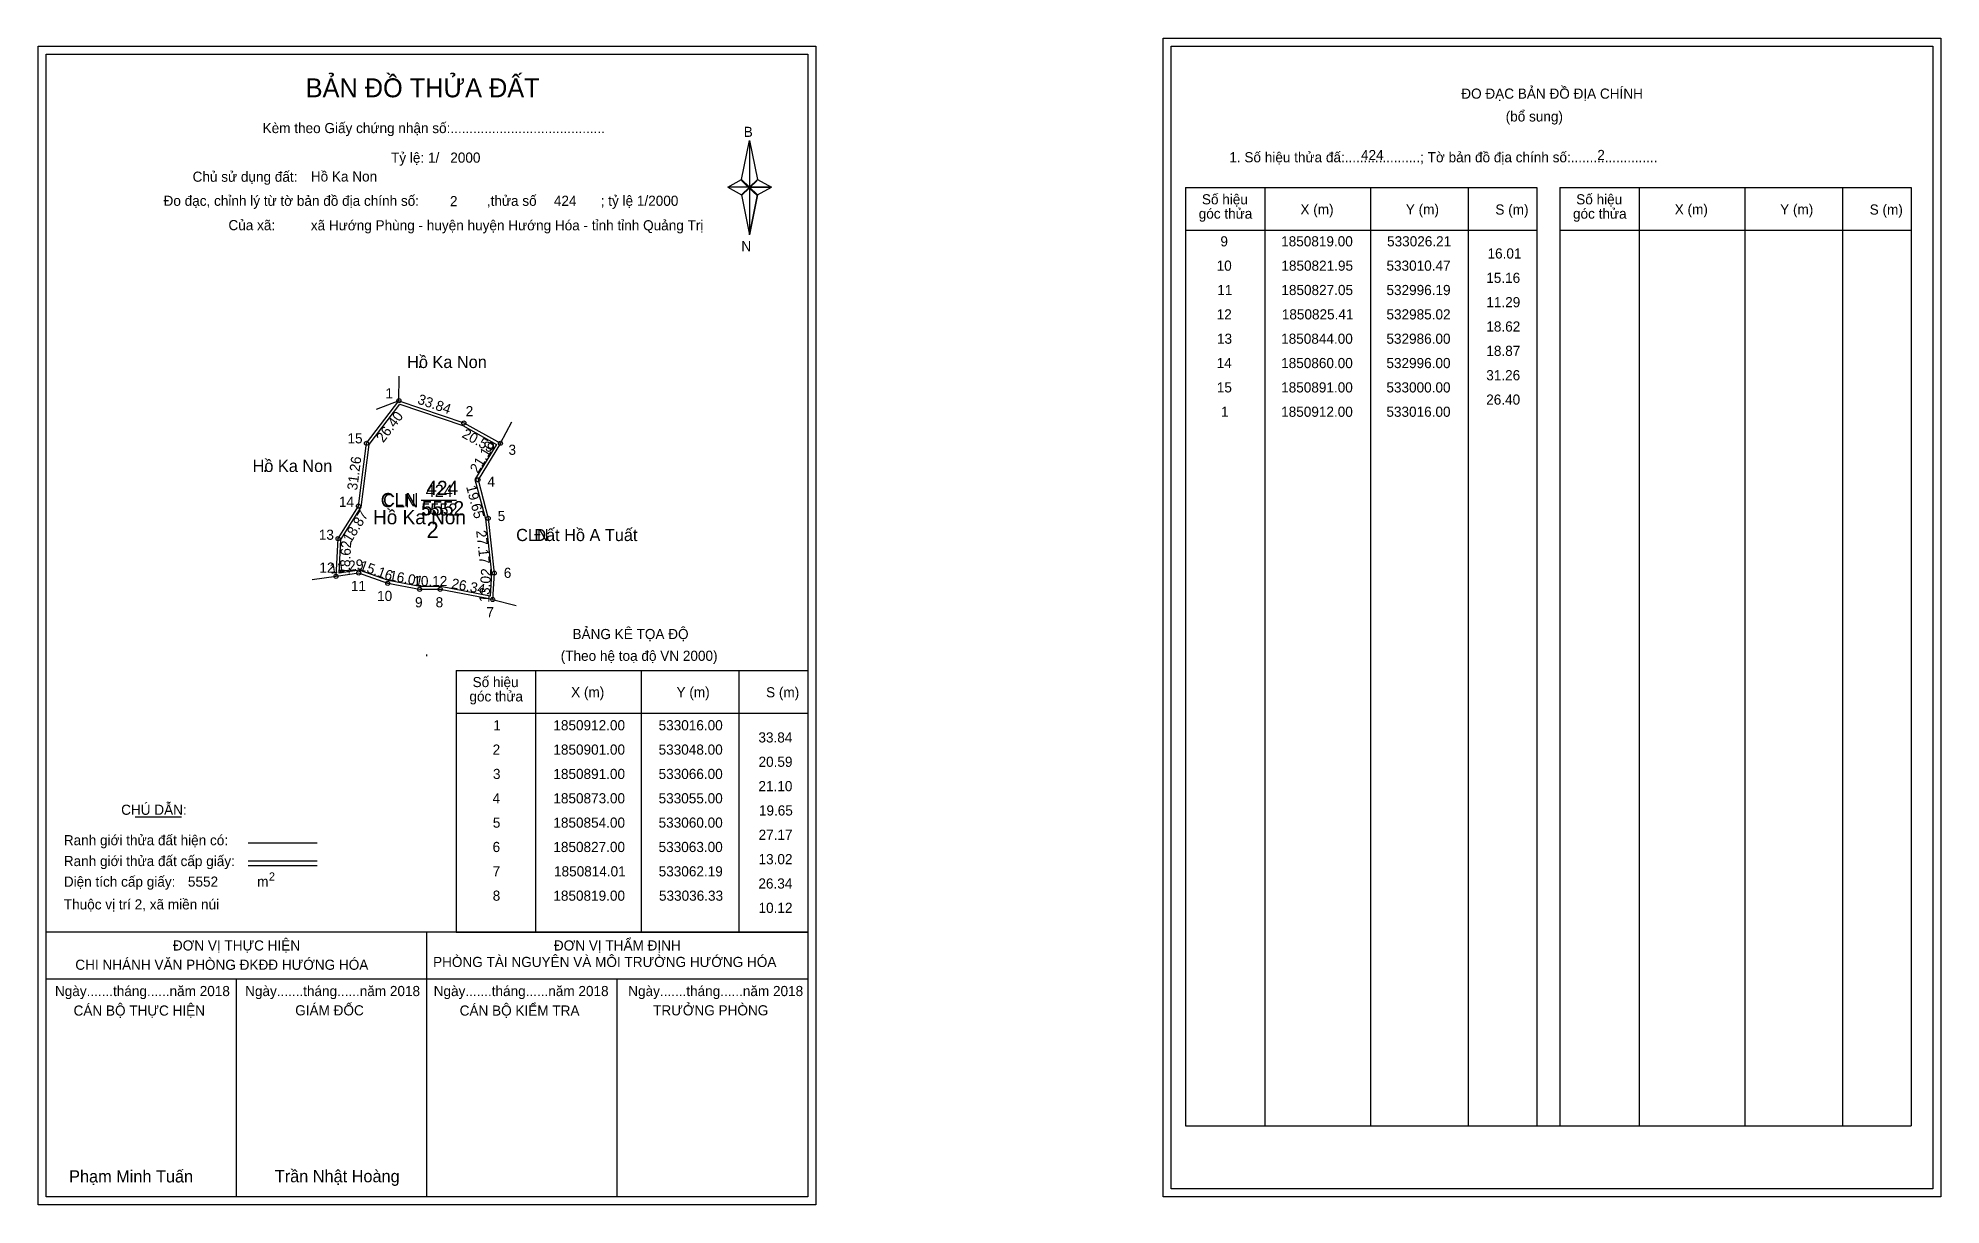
# Model space of a CAD drawing. Extents: x 532838 to 533776, y 1850516 to 1851091.
import ezdxf

# ---------------------------------------------------------------- set-up
doc = ezdxf.new("R2010")
doc.units = 0
for name, color, linetype in [('Level 1', 7, 'Continuous'), ('Level 10', 7, 'Continuous'), ('Level 11', 7, 'Continuous'), ('Level 13', 7, 'Continuous'), ('Level 2', 7, 'Continuous'), ('Level 27', 7, 'Continuous'), ('Level 3', 7, 'Continuous'), ('Level 36', 7, 'Continuous'), ('Level 4', 7, 'Continuous'), ('Level 49', 7, 'Continuous'), ('Level 5', 7, 'Continuous'), ('Level 53', 7, 'Continuous'), ('Level 55', 7, 'Continuous'), ('Level 6', 7, 'Continuous'), ('Level 60', 7, 'Continuous'), ('Level 63', 7, 'Continuous'), ('Level 7', 7, 'Continuous'), ('Level 9', 7, 'Continuous')]:
    doc.layers.add(name, color=color, linetype=linetype)

msp = doc.modelspace()

# ---------------------------------------------------------------- linework, layer by layer
at = {"layer": 'Level 1'}
for p, q in [((533396.75, 1851086.73), (533396.75, 1851086.73)), ((532842.1, 1851082.73), (532842.1, 1851082.73)), ((533184.95, 1851020.97), (533188.88, 1851040.25)), ((533188.88, 1851040.25), (533188.88, 1851017.2)), ((533188.88, 1851040.25), (533192.82, 1851020.97)), ((533178.06, 1851017.2), (533184.95, 1851020.97)), ((533184.95, 1851020.97), (533188.88, 1851017.2)), ((533188.59, 1851016.76), (533184.95, 1851020.53)), ((533192.52, 1851020.53), (533188.59, 1851016.76)), ((533188.59, 1851016.76), (533192.52, 1851020.53)), ((533192.82, 1851020.97), (533188.88, 1851017.2)), ((533188.88, 1851017.2), (533184.95, 1851013.52)), ((533188.59, 1851016.76), (533184.95, 1851013.08)), ((533184.95, 1851013.08), (533188.59, 1851016.76)), ((533184.95, 1851013.52), (533188.88, 1850993.8)), ((533192.52, 1851013.08), (533188.59, 1851016.76)), ((533188.88, 1851017.2), (533188.88, 1850993.8)), ((533188.88, 1851017.2), (533199.7, 1851017.2)), ((533188.88, 1851017.2), (533192.82, 1851013.52)), ((533192.82, 1851013.52), (533188.88, 1850993.8)), ((533192.82, 1851013.52), (533199.7, 1851017.2)), ((533403.81, 1851017.02), (533577.02, 1851017.02)), ((533442.99, 1850554.49), (533442.99, 1851017.02)), ((533495.14, 1850554.49), (533495.14, 1851017.02)), ((533543.08, 1851017.02), (533543.08, 1850554.49)), ((533577.02, 1851017.02), (533577.02, 1850554.49)), ((533588.33, 1851017.02), (533761.53, 1851017.02)), ((533627.51, 1850554.49), (533627.51, 1851017.02)), ((533679.65, 1850554.49), (533679.65, 1851017.02)), ((533727.6, 1851017.02), (533727.6, 1850554.49)), ((533761.53, 1851017.02), (533761.53, 1850554.49)), ((533403.81, 1850995.97), (533577.02, 1850995.97)), ((533588.33, 1850995.97), (533761.53, 1850995.97)), ((533044.29, 1850779.08), (533217.49, 1850779.08)), ((533083.47, 1850650.03), (533083.47, 1850779.08)), ((533135.61, 1850650.03), (533135.61, 1850779.08)), ((533183.56, 1850779.08), (533183.56, 1850650.03)), ((533044.29, 1850758.02), (533217.49, 1850758.02)), ((532885.94, 1850706.86), (532908.74, 1850706.86)), ((532941.67, 1850694.05), (532975.69, 1850694.05)), ((532941.67, 1850685.16), (532975.69, 1850685.16)), ((532941.67, 1850682.97), (532975.69, 1850682.97)), ((533055.76, 1850650.03), (532842.1, 1850650.03)), ((533217.49, 1850650.03), (533007.81, 1850650.03)), ((533029.8, 1850519.58), (533029.8, 1850650.03)), ((533044.29, 1850650.02), (533217.49, 1850650.02)), ((533217.5, 1850626.93), (532842.1, 1850626.93)), ((532935.95, 1850519.58), (532935.95, 1850626.93)), ((533123.65, 1850519.58), (533123.65, 1850626.93)), ((533403.81, 1850554.49), (533761.53, 1850554.49)), ((533772.15, 1850523.58), (533772.15, 1850523.58)), ((533217.49, 1850519.58), (533217.49, 1850519.58))]:
    msp.add_line(p, q, dxfattribs=at)
for points in [[(533184.95, 1851020.97), (533188.88, 1851040.25), (533188.88, 1851017.2)], [(533188.88, 1851017.2), (533192.82, 1851020.97), (533199.7, 1851017.2)], [(533178.06, 1851017.2), (533184.95, 1851013.52), (533188.88, 1851017.2)], [(533188.88, 1851017.2), (533188.88, 1850993.8), (533192.82, 1851013.52)]]:
    msp.add_lwpolyline(points, close=True, dxfattribs=at)
at = {"layer": 'Level 10'}
for p, q in [((533010.47, 1850821.95), (532996.19, 1850827.05)), ((533026.21, 1850819), (533010.47, 1850821.95))]:
    msp.add_line(p, q, dxfattribs=at)
for points in [[(532985.02, 1850825.41), (532986, 1850844), (532996, 1850860), (533000, 1850891), (533016, 1850912), (533048, 1850901), (533066, 1850891), (533055, 1850873), (533060, 1850854), (533063, 1850827), (533062.19, 1850814.01), (533036.33, 1850819), (533026.21, 1850819), (533010.47, 1850821.95), (532996.19, 1850827.05)], [(532986.51, 1850827.04), (532987.38, 1850843.56), (532997.35, 1850859.52), (533001.34, 1850890.45), (533016.5, 1850910.35), (533047.43, 1850899.72), (533064.04, 1850890.48), (533053.49, 1850873.22), (533058.62, 1850853.74), (533061.6, 1850826.97), (533060.89, 1850815.69), (533036.46, 1850820.4), (533026.34, 1850820.4), (533010.84, 1850823.31), (532996.33, 1850828.49)]]:
    msp.add_lwpolyline(points, close=True, dxfattribs=at)
at = {"layer": 'Level 11'}
for centre in [(533016, 1850912), (533048, 1850901), (533000, 1850891), (533066, 1850891), (533055, 1850873), (532996, 1850860), (533060, 1850854), (532986, 1850844), (532985.02, 1850825.41), (532985.02, 1850825.41), (532996.19, 1850827.05), (533010.47, 1850821.95), (533063, 1850827), (533026.21, 1850819), (533036.33, 1850819), (533062.19, 1850814.01)]:
    msp.add_circle(centre, 1, dxfattribs=at)
at = {"layer": 'Level 27'}
for p, q in [((533016, 1850912), (533016.19, 1850924)), ((533016, 1850912), (533004.85, 1850907.57)), ((533066, 1850891), (533071.69, 1850901.57)), ((532985.02, 1850825.41), (532973.15, 1850823.66)), ((533062.19, 1850814.01), (533073.83, 1850811.1))]:
    msp.add_line(p, q, dxfattribs=at)
at = {"layer": 'Level 3'}
for p, q in [((533403.81, 1851017.02), (533403.81, 1850554.49)), ((533588.33, 1851017.02), (533588.33, 1850554.49)), ((533044.29, 1850779.08), (533044.29, 1850650.03))]:
    msp.add_line(p, q, dxfattribs=at)
at = {"layer": 'Level 63'}
for points in [[(532838.1, 1851086.73), (533221.5, 1851086.73), (533221.5, 1850515.58), (532838.1, 1850515.58)], [(533392.75, 1851090.73), (533776.15, 1851090.73), (533776.15, 1850519.58), (533392.75, 1850519.58)], [(533396.75, 1851086.73), (533772.15, 1851086.73), (533772.15, 1850523.58), (533396.75, 1850523.58)], [(532842.1, 1851082.73), (533217.5, 1851082.73), (533217.5, 1850519.58), (532842.1, 1850519.58)]]:
    msp.add_lwpolyline(points, close=True, dxfattribs=at)
at = {"layer": 'Level 9'}
msp.add_line((533027.01, 1850863), (533044.39, 1850863), dxfattribs=at)

# ---------------------------------------------------------------- texts
at = {"layer": 'Level 1'}
for s, height, p in [('BẢN ĐỒ THỬA ĐẤT', 9.3313, (532970.03, 1851061.54)), ('ĐO ĐẠC BẢN ĐỒ ĐỊA CHÍNH', 5, (533539.7, 1851060.85)), ('Kèm theo Giấy chứng nhận số:.........................................', 5, (532948.8, 1851043.88)), ('B', 5, (533185.97, 1851042)), ('(bổ sung)', 5, (533561.58, 1851049.61)), ('1. Số hiệu thửa đấ:....................; Tờ bản đồ địa chính số:.......................', 5, (533425.36, 1851029.49)), ('Chủ sử dụng đất:', 5, (532914.28, 1851019.9)), ('Đo đạc, chỉnh lý từ tờ bản đồ địa chính số:                  ,thửa số                 ; tỷ lệ 1/2000', 5, (532899.96, 1851008.04)), ('Số hiệu', 5, (533411.84, 1851008.76)), ('X (m)', 5, (533460.41, 1851003.81)), ('Y (m)', 5, (533512.36, 1851003.81)), ('S (m)', 5, (533556.52, 1851003.71)), ('Số hiệu', 5, (533596.36, 1851008.76)), ('X (m)', 5, (533644.92, 1851003.81)), ('Y (m)', 5, (533696.88, 1851003.81)), ('S (m)', 5, (533741.03, 1851003.71)), ('Của xã:', 5, (532931.96, 1850996.04)), ('góc thửa', 5, (533410.26, 1851001.7)), ('góc thửa', 5, (533594.77, 1851001.7)), ('N', 5, (533184.77, 1850985.66)), ('BẢNG KÊ TỌA ĐỘ', 5, (533101.56, 1850794.48)), ('(Theo hệ toạ độ VN 2000)', 5, (533095.75, 1850783.76)), ('Số hiệu', 5, (533052.32, 1850770.81)), ('góc thửa', 5, (533050.74, 1850763.75)), ('X (m)', 5, (533100.88, 1850765.86)), ('Y (m)', 5, (533152.84, 1850765.86)), ('S (m)', 5, (533196.99, 1850765.76)), ('CHÚ DẪN:', 5, (532879.06, 1850707.87)), ('Ranh giới thửa đất hiện có:', 5, (532850.8, 1850692.87)), ('Ranh giới thửa đất cấp giấy:', 5, (532850.8, 1850682.59)), ('Diện tích cấp giấy:', 5, (532850.8, 1850672.43)), ('m', 5, (532946.11, 1850672.47)), ('2', 4, (532951.9, 1850675.49)), ('Thuộc vị trí 2, xã miền núi', 5, (532850.8, 1850661.23)), ('ĐƠN VỊ THỰC HIỆN', 5, (532904.57, 1850640.99)), ('ĐƠN VỊ THẨM ĐỊNH', 5, (533092.37, 1850640.99)), ('CHI NHÁNH VĂN PHÒNG ĐKĐĐ HƯỚNG HÓA', 5, (532856.48, 1850631.47)), ('PHÒNG TÀI NGUYÊN VÀ MÔI TRƯỜNG HƯỚNG HÓA', 5, (533032.82, 1850632.85)), ('Ngày.......tháng......năm 2018', 5, (532846.43, 1850618.52)), ('CÁN BỘ THỰC HIỆN', 5, (532855.6, 1850608.89)), ('Ngày.......tháng......năm 2018', 5, (532940.18, 1850618.52)), ('GIÁM ĐỐC', 5, (532964.86, 1850609.01)), ('Ngày.......tháng......năm 2018', 5, (533033.13, 1850618.52)), ('CÁN BỘ KIỂM TRA', 5, (533045.94, 1850608.89)), ('Ngày.......tháng......năm 2018', 5, (533129.04, 1850618.52)), ('TRƯỞNG PHÒNG', 5, (533141.32, 1850609.01)), ('Phạm Minh Tuấn', 6, (532853.42, 1850526.66)), ('Trần Nhật Hoàng', 6, (532954.8, 1850526.76))]:
    msp.add_text(s, height=height, dxfattribs=at).set_placement(p)
at = {"layer": 'Level 11'}
msp.add_text('Tỷ lệ: 1/', height=5, dxfattribs=at).set_placement((533012.11, 1851029.26))
at = {"layer": 'Level 13'}
for s, p in [('424', (533029.2, 1850864.6)), ('CLN', (533008.22, 1850860)), ('5552', (533027.02, 1850855.4))]:
    msp.add_text(s, height=6, dxfattribs=at).set_placement(p)
at = {"layer": 'Level 2'}
msp.add_text('Hồ Ka Non', height=7, dxfattribs=at).set_placement((533003.23, 1850851.07))
at = {"layer": 'Level 3'}
msp.add_text('CLN', height=7, dxfattribs=at).set_placement((533007, 1850859.5))
at = {"layer": 'Level 36'}
for s, p in [('.', (533025.08, 1850928.09)), ('.', (532948.9, 1850876.85)), ('CLN', (533073.79, 1850842.8)), ('.', (533028.58, 1850786.01))]:
    msp.add_text(s, height=6, dxfattribs=at).set_placement(p)
at = {"layer": 'Level 4'}
msp.add_text('424', height=7, dxfattribs=at).set_placement((533029.56, 1850865.5))
at = {"layer": 'Level 49'}
for s, rotation, p in [('33.84', 341.02959, (533024.78, 1850910.67)), ('26.40', 52.69605, (533008.29, 1850890.99)), ('20.59', 330.9454, (533046.67, 1850894.19)), ('21.10', 58.57043, (533054.87, 1850875.86)), ('31.26', 82.64762, (532995.37, 1850867.6)), ('19.65', 284.74356, (533049.06, 1850869.62)), ('18.87', 57.99462, (532992.28, 1850841.6)), ('18.62', 86.98236, (532991.67, 1850826.21)), ('27.17', 276.34019, (533054.04, 1850847.87)), ('11.29', 8.3526, (532982.31, 1850826.63)), ('15.16', 340.34618, (532996.18, 1850828.75)), ('16.01', 349.38474, (533010.91, 1850823.5)), ('10.12', 360, (533023.11, 1850820.6)), ('26.34', 349.07832, (533041.53, 1850819.63)), ('13.02', 86.4319, (533060.49, 1850812.46))]:
    msp.add_text(s, height=5, rotation=rotation, dxfattribs=at).set_placement(p)
at = {"layer": 'Level 5'}
msp.add_text('5552', height=7, dxfattribs=at).set_placement((533027.29, 1850855.5))
at = {"layer": 'Level 53'}
for s, p in [('9', (533420.96, 1850988.05)), ('1850819.00', (533450.9, 1850988.05)), ('533026.21', (533503.11, 1850988.05)), ('10', (533419.09, 1850976.05)), ('1850821.95', (533451.01, 1850976.05)), ('533010.47', (533502.82, 1850976.05)), ('16.01', (533552.64, 1850982.05)), ('15.16', (533552.01, 1850970.05)), ('11', (533419.41, 1850964.05)), ('1850827.05', (533451.01, 1850964.05)), ('532996.19', (533502.81, 1850964.05)), ('11.29', (533552.05, 1850958.05)), ('12', (533419.11, 1850952.05)), ('1850825.41', (533451.22, 1850952.05)), ('532985.02', (533502.81, 1850952.05)), ('13', (533419.27, 1850940.05)), ('1850844.00', (533450.9, 1850940.05)), ('532986.00', (533502.79, 1850940.05)), ('18.62', (533552.04, 1850946.05)), ('18.87', (533552.06, 1850934.05)), ('14', (533419.09, 1850928.05)), ('1850860.00', (533450.9, 1850928.05)), ('532996.00', (533502.79, 1850928.05)), ('31.26', (533552.01, 1850922.05)), ('15', (533419.2, 1850916.05)), ('1850891.00', (533450.9, 1850916.05)), ('533000.00', (533502.79, 1850916.05)), ('26.40', (533551.99, 1850910.05)), ('1', (533421.26, 1850904.05)), ('1850912.00', (533450.9, 1850904.05)), ('533016.00', (533502.79, 1850904.05)), ('1', (533062.49, 1850749.52)), ('1850912.00', (533092.13, 1850749.52)), ('533016.00', (533144.01, 1850749.52)), ('33.84', (533193.21, 1850743.52)), ('2', (533062.19, 1850737.52)), ('1850901.00', (533092.13, 1850737.52)), ('533048.00', (533144.01, 1850737.52)), ('20.59', (533193.27, 1850731.52)), ('3', (533062.34, 1850725.52)), ('1850891.00', (533092.13, 1850725.52)), ('533066.00', (533144.01, 1850725.52)), ('4', (533062.16, 1850713.52)), ('1850873.00', (533092.13, 1850713.52)), ('533055.00', (533144.01, 1850713.52)), ('21.10', (533193.22, 1850719.52)), ('19.65', (533193.45, 1850707.52)), ('5', (533062.28, 1850701.52)), ('1850854.00', (533092.13, 1850701.52)), ('533060.00', (533144.01, 1850701.52)), ('27.17', (533193.29, 1850695.52)), ('6', (533062.17, 1850689.52)), ('1850827.00', (533092.13, 1850689.52)), ('533063.00', (533144.01, 1850689.52)), ('7', (533062.2, 1850677.52)), ('1850814.01', (533092.45, 1850677.52)), ('533062.19', (533144.04, 1850677.52)), ('13.02', (533193.27, 1850683.52)), ('26.34', (533193.21, 1850671.52)), ('8', (533062.24, 1850665.52)), ('1850819.00', (533092.13, 1850665.52)), ('533036.33', (533144.19, 1850665.52)), ('10.12', (533193.27, 1850659.52))]:
    msp.add_text(s, height=5, dxfattribs=at).set_placement(p)
at = {"layer": 'Level 55'}
for s, height, p in [('1', 0.8, (533015.78, 1850912)), ('0', 0.22, (533015.92, 1850911.78)), ('0', 0.22, (533015.92, 1850911.78)), ('0', 0.22, (533015.92, 1850911.78)), ('0', 0.22, (533015.92, 1850911.78)), ('2', 0.8, (533047.73, 1850901)), ('0', 0.22, (533047.92, 1850900.78)), ('0', 0.22, (533047.92, 1850900.78)), ('15', 0.8, (532999.45, 1850891)), ('0', 0.22, (532999.92, 1850890.78)), ('0', 0.22, (532999.92, 1850890.78)), ('421', 0.22, (533065.78, 1850890.78)), ('3', 0.8, (533065.75, 1850891)), ('0', 0.22, (533065.92, 1850890.78)), ('0', 0.22, (533065.92, 1850890.78)), ('4', 0.8, (533054.72, 1850873)), ('421', 0.22, (533054.78, 1850872.78)), ('14', 0.8, (532995.43, 1850860)), ('0', 0.22, (532995.92, 1850859.78)), ('0', 0.22, (532995.92, 1850859.78)), ('421', 0.22, (533059.78, 1850853.78)), ('5', 0.8, (533059.74, 1850854)), ('13', 0.8, (532985.46, 1850844)), ('0', 0.22, (532985.92, 1850843.78)), ('0', 0.22, (532985.92, 1850843.78)), ('12', 0.8, (532984.45, 1850825.41)), ('0', 0.22, (532984.94, 1850825.19)), ('0', 0.22, (532984.94, 1850825.19)), ('0', 0.22, (532984.94, 1850825.19)), ('11', 0.8, (532995.67, 1850827.05)), ('0', 0.22, (532996.11, 1850826.83)), ('10', 0.8, (533009.9, 1850821.95)), ('0', 0.22, (533010.39, 1850821.73)), ('6', 0.8, (533062.73, 1850827)), ('421', 0.22, (533062.78, 1850826.78)), ('9', 0.8, (533025.94, 1850819)), ('0', 0.22, (533026.13, 1850818.78)), ('8', 0.8, (533036.07, 1850819)), ('0', 0.22, (533036.25, 1850818.78)), ('421', 0.22, (533061.97, 1850813.79)), ('7', 0.8, (533061.92, 1850814.01)), ('0', 0.22, (533062.11, 1850813.79))]:
    msp.add_text(s, height=height, dxfattribs=at).set_placement(p)
at = {"layer": 'Level 6'}
for s, p in [('2000', (533041.31, 1851029.3)), ('424', (533490.26, 1851030.57)), ('2', (533606.75, 1851030.61)), ('Hồ Ka Non', (532972.55, 1851020.03)), ('2', (533041.15, 1851007.86)), ('424', (533092.38, 1851008.02)), ('xã Hướng Phùng - huyện huyện Hướng Hóa - tỉnh tỉnh Quảng Trị', (532972.57, 1850995.95)), ('5552', (532911.98, 1850672.44))]:
    msp.add_text(s, height=5, dxfattribs=at).set_placement(p)
at = {"layer": 'Level 60'}
for s, p in [('Hồ Ka Non', (533020.05, 1850928.09)), ('Hồ Ka Non', (532943.87, 1850876.85)), ('Đất Hồ A Tuất', (533082.74, 1850842.8))]:
    msp.add_text(s, height=6, dxfattribs=at).set_placement(p)
at = {"layer": 'Level 7'}
msp.add_text('2', height=8, dxfattribs=at).set_placement((533029.61, 1850844.32))
at = {"layer": 'Level 9'}
for s, p in [('1', (533009.34, 1850913.13)), ('2', (533048.91, 1850904.35)), ('15', (532990.63, 1850890.93)), ('3', (533070.01, 1850885.31)), ('4', (533059.61, 1850869.57)), ('14', (532986.41, 1850859.66)), ('5', (533064.69, 1850852.67)), ('13', (532976.51, 1850843.43)), ('12', (532976.75, 1850827.22)), ('11', (532992.32, 1850818.18)), ('6', (533067.69, 1850824.65)), ('10', (533005.24, 1850813.27)), ('9', (533023.93, 1850810.13)), ('8', (533034.09, 1850810.13)), ('7', (533059.13, 1850805.26))]:
    msp.add_text(s, height=5, dxfattribs=at).set_placement(p)

doc.saveas('drawing.dxf')
